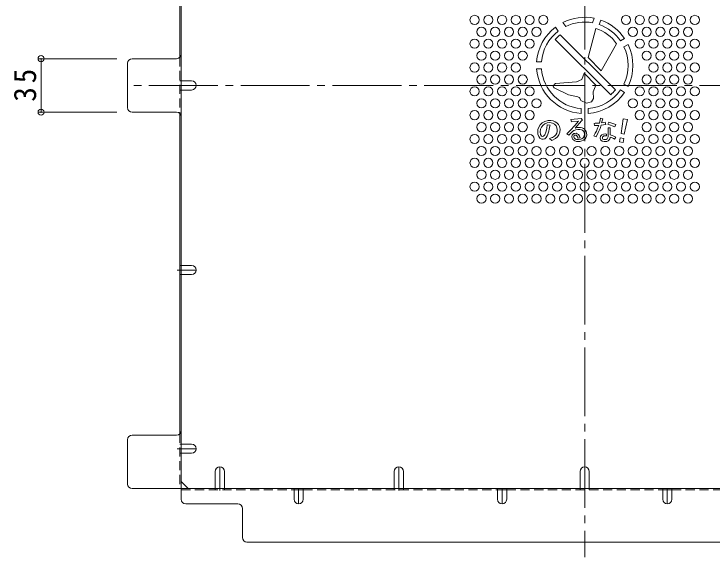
# Model space of a CAD drawing. Units: millimetres at full size, sheet at 1:5; details may follow other scales. Extents: x -898 to 946, y -664 to 570.
# Drawn here: x -749.7 to -293.4, y -111.9 to 243.5 of the extents above; entities that cross this region are included whole.
import ezdxf

# ---------------------------------------------------------------- set-up
doc = ezdxf.new("R2010")
doc.units = ezdxf.units.MM
doc.header["$LTSCALE"] = 5
doc.header["$PDMODE"] = 32
doc.header["$PDSIZE"] = 4
for name, pattern in [('CHAIN1', [8, 5, -1, 1, -1]), ('CHAIN2', [12, 9, -1, 1, -1]), ('DASHED1', [1.8, 1.2, -0.6])]:
    doc.linetypes.add(name, pattern=pattern)
for name, color, linetype, lineweight in [('0-4_その他', 7, 'Continuous', 9), ('0-6_ハッチ', 2, 'Continuous', 9), ('0-7', 2, 'Continuous', 9), ('0-8', 2, 'Continuous', 9), ('0-C', 3, 'Continuous', 9)]:
    doc.layers.add(name, color=color, linetype=linetype, lineweight=lineweight)
doc.styles.add('ＭＳ ゴシック', font='')
doc.styles.get('ＭＳ ゴシック').set_extended_font_data('MS Gothic')

msp = doc.modelspace()

# ---------------------------------------------------------------- linework, layer by layer
at = {"layer": '0-4_その他'}
for p, q in [((-733.53, 214.206), (-682.436, 214.206)), ((-732.03, 214.206), (-732.03, 179.205)), ((-733.53, 179.205), (-682.436, 179.205))]:
    msp.add_line(p, q, dxfattribs=at)
for p in [(-732.03, 214.206), (-732.03, 179.205)]:
    msp.add_point(p, dxfattribs=at)
at = {"layer": '0-6_ハッチ'}
for centre in [(-448.633, 239.574), (-439.633, 239.574), (-430.633, 239.574), (-421.633, 239.574), (-412.633, 239.574), (-403.633, 239.574), (-349.633, 239.574), (-340.633, 239.574), (-331.633, 239.574), (-322.633, 239.574), (-313.633, 239.574), (-304.633, 239.574), (-444.133, 231.779), (-435.133, 231.779), (-426.133, 231.779), (-417.133, 231.779), (-408.133, 231.779), (-345.133, 231.779), (-336.133, 231.779), (-327.133, 231.779), (-318.133, 231.779), (-309.133, 231.779), (-448.633, 223.985), (-439.633, 223.985), (-430.633, 223.985), (-421.633, 223.985), (-412.633, 223.985), (-340.633, 223.985), (-331.633, 223.985), (-322.633, 223.985), (-313.633, 223.985), (-304.633, 223.985), (-444.133, 216.191), (-435.133, 216.191), (-426.133, 216.191), (-417.133, 216.191), (-336.133, 216.191), (-327.133, 216.191), (-318.133, 216.191), (-309.133, 216.191), (-448.633, 208.397), (-439.633, 208.397), (-430.633, 208.397), (-421.633, 208.397), (-331.633, 208.397), (-322.633, 208.397), (-313.633, 208.397), (-304.633, 208.397), (-444.133, 200.602), (-435.133, 200.602), (-426.133, 200.602), (-417.133, 200.602), (-336.133, 200.602), (-327.133, 200.602), (-318.133, 200.602), (-309.133, 200.602), (-448.633, 192.808), (-439.633, 192.808), (-430.633, 192.808), (-421.633, 192.808), (-412.633, 192.808), (-340.633, 192.808), (-331.633, 192.808), (-322.633, 192.808), (-313.633, 192.808), (-304.633, 192.808), (-444.133, 185.014), (-435.133, 185.014), (-426.133, 185.014), (-417.133, 185.014), (-408.133, 185.014), (-345.133, 185.014), (-336.133, 185.014), (-327.133, 185.014), (-318.133, 185.014), (-309.133, 185.014), (-448.633, 177.22), (-439.633, 177.22), (-430.633, 177.22), (-421.633, 177.22), (-412.633, 177.22), (-340.633, 177.22), (-331.633, 177.22), (-322.633, 177.22), (-313.633, 177.22), (-304.633, 177.22), (-444.133, 169.426), (-435.133, 169.426), (-426.133, 169.426), (-417.133, 169.426), (-336.133, 169.426), (-327.133, 169.426), (-318.133, 169.426), (-309.133, 169.426), (-448.633, 161.631), (-439.633, 161.631), (-430.633, 161.631), (-421.633, 161.631), (-412.633, 161.631), (-340.633, 161.631), (-331.633, 161.631), (-322.633, 161.631), (-313.633, 161.631), (-304.633, 161.631), (-444.133, 153.837), (-435.133, 153.837), (-426.133, 153.837), (-417.133, 153.837), (-408.133, 153.837), (-399.133, 153.837), (-390.133, 153.837), (-381.133, 153.837), (-372.133, 153.837), (-363.133, 153.837), (-354.133, 153.837), (-345.133, 153.837), (-336.133, 153.837), (-327.133, 153.837), (-318.133, 153.837), (-309.133, 153.837), (-448.633, 146.043), (-439.633, 146.043), (-430.633, 146.043), (-421.633, 146.043), (-412.633, 146.043), (-403.633, 146.043), (-394.633, 146.043), (-385.633, 146.043), (-376.633, 146.043), (-367.633, 146.043), (-358.633, 146.043), (-349.633, 146.043), (-340.633, 146.043), (-331.633, 146.043), (-322.633, 146.043), (-313.633, 146.043), (-304.633, 146.043), (-444.133, 138.249), (-435.133, 138.249), (-426.133, 138.249), (-417.133, 138.249), (-408.133, 138.249), (-399.133, 138.249), (-390.133, 138.249), (-381.133, 138.249), (-372.133, 138.249), (-363.133, 138.249), (-354.133, 138.249), (-345.133, 138.249), (-336.133, 138.249), (-327.133, 138.249), (-318.133, 138.249), (-309.133, 138.249), (-448.633, 130.454), (-439.633, 130.454), (-430.633, 130.454), (-421.633, 130.454), (-412.633, 130.454), (-403.633, 130.454), (-394.633, 130.454), (-385.633, 130.454), (-376.633, 130.454), (-367.633, 130.454), (-358.633, 130.454), (-349.633, 130.454), (-340.633, 130.454), (-331.633, 130.454), (-322.633, 130.454), (-313.633, 130.454), (-304.633, 130.454), (-444.133, 122.66), (-435.133, 122.66), (-426.133, 122.66), (-417.133, 122.66), (-408.133, 122.66), (-399.133, 122.66), (-390.133, 122.66), (-381.133, 122.66), (-372.133, 122.66), (-363.133, 122.66), (-354.133, 122.66), (-345.133, 122.66), (-336.133, 122.66), (-327.133, 122.66), (-318.133, 122.66), (-309.133, 122.66)]:
    msp.add_circle(centre, 3, dxfattribs=at)
at = {"layer": '0-7', "linetype": 'CHAIN2'}
for p, q in [((-376.633, 505.302), (-376.633, -111.891)), ((-76.476, 196.705), (-676.358, 196.705))]:
    msp.add_line(p, q, dxfattribs=at)
at = {"layer": '0-7'}
for p, q in [((-640.433, 467.509), (-640.433, -74.098)), ((-641.233, 424.547), (-641.233, 215.166)), ((-675.436, 182.205), (-675.436, 211.206)), ((-643.433, 214.206), (-672.436, 214.206)), ((-643.433, 179.205), (-672.436, 179.205)), ((-641.233, -31.137), (-641.233, 178.244)), ((-675.436, -64.098), (-675.436, -35.097)), ((-643.433, -32.097), (-672.436, -32.097)), ((-635.821, -67.098), (-640.433, -62.486)), ((-672.436, -67.098), (-80.829, -67.098)), ((-566.633, -67.898), (-560.633, -67.898)), ((-433.633, -67.898), (-427.633, -67.898)), ((-325.633, -67.898), (-319.633, -67.898)), ((-603.432, -77.098), (-637.433, -77.098)), ((-600.432, -80.098), (-600.432, -99.098)), ((-597.432, -102.098), (-155.834, -102.098))]:
    msp.add_line(p, q, dxfattribs=at)
at = {"layer": '0-7', "linetype": 'DASHED1'}
for p, q in [((-641.233, 215.166), (-641.233, 178.244)), ((-640.433, 199.705), (-641.233, 199.705)), ((-640.433, 193.705), (-641.233, 193.705)), ((-640.433, 78.895), (-641.233, 78.895)), ((-640.433, 72.895), (-641.233, 72.895)), ((-641.233, -31.137), (-641.233, -67.103)), ((-640.433, -38.019), (-641.233, -38.019)), ((-640.433, -44.019), (-641.233, -44.019)), ((-640.433, -67.898), (-566.633, -67.898)), ((-618.133, -67.098), (-618.133, -67.898)), ((-612.133, -67.098), (-612.133, -67.898)), ((-560.633, -67.898), (-433.633, -67.898)), ((-501.133, -67.098), (-501.133, -67.898)), ((-495.133, -67.098), (-495.133, -67.898)), ((-427.633, -67.898), (-325.633, -67.898)), ((-379.633, -67.098), (-379.633, -67.898)), ((-373.633, -67.098), (-373.633, -67.898)), ((-319.633, -67.898), (-192.633, -67.898))]:
    msp.add_line(p, q, dxfattribs=at)
at = {"layer": '0-7'}
for centre, start, end in [((-643.433, 217.206), 270, 0), ((-672.436, 211.206), 90, 180), ((-672.436, 182.205), 180, 270), ((-643.433, 176.205), 0, 90), ((-643.433, -29.097), 270, 0), ((-672.436, -35.097), 90, 180), ((-672.436, -64.098), 180, 270), ((-637.433, -74.098), 180, 270), ((-603.432, -80.098), 0, 90), ((-597.432, -99.098), 180, 270)]:
    msp.add_arc(centre, 3, start, end, dxfattribs=at)
at = {"layer": '0-8', "linetype": 'CHAIN1'}
for p, q in [((-643.14, 196.705), (-630.633, 196.705)), ((-643.14, 75.895), (-630.633, 75.895)), ((-643.14, -41.019), (-630.633, -41.019)), ((-615.133, -68.298), (-615.133, -52.948)), ((-498.133, -68.298), (-498.133, -52.948)), ((-376.633, -67.098), (-376.633, -52.948)), ((-563.633, -67.098), (-563.633, -77.098)), ((-430.633, -67.098), (-430.633, -77.098)), ((-322.633, -67.098), (-322.633, -77.098))]:
    msp.add_line(p, q, dxfattribs=at)
at = {"layer": '0-8'}
for p, q in [((-633.633, 199.705), (-640.433, 199.705)), ((-633.633, 193.705), (-640.433, 193.705)), ((-633.633, 78.895), (-640.433, 78.895)), ((-633.633, 72.895), (-640.433, 72.895)), ((-633.633, -38.019), (-640.433, -38.019)), ((-633.633, -44.019), (-640.433, -44.019)), ((-618.133, -55.948), (-618.133, -67.098)), ((-612.133, -55.948), (-612.133, -67.098)), ((-501.133, -55.948), (-501.133, -67.098)), ((-495.133, -55.948), (-495.133, -67.098)), ((-379.633, -55.948), (-379.633, -67.098)), ((-373.633, -55.948), (-373.633, -67.098)), ((-566.633, -74.098), (-566.633, -67.098)), ((-560.633, -74.098), (-560.633, -67.098)), ((-433.633, -74.098), (-433.633, -67.098)), ((-427.633, -74.098), (-427.633, -67.098)), ((-325.633, -74.098), (-325.633, -67.098)), ((-319.633, -74.098), (-319.633, -67.098))]:
    msp.add_line(p, q, dxfattribs=at)
for centre, start, end in [((-633.633, 196.705), 270, 90), ((-633.633, 75.895), 270, 90), ((-633.633, -41.019), 270, 90), ((-615.133, -55.948), 0, 180), ((-498.133, -55.948), 0, 180), ((-376.633, -55.948), 0, 180), ((-563.633, -74.098), 180, 0), ((-430.633, -74.098), 180, 0), ((-322.633, -74.098), 180, 0)]:
    msp.add_arc(centre, 3, start, end, dxfattribs=at)
at = {"layer": '0-C'}
for p, q in [((-390.829, 237.914), (-389.001, 235.303)), ((-370.364, 240.664), (-371.455, 237.667)), ((-366.017, 239.451), (-367.094, 236.491)), ((-393.91, 232.271), (-395.718, 234.854)), ((-369.398, 233.933), (-374.343, 215.042)), ((-392.654, 229.825), (-356.602, 193.772)), ((-395.85, 226.783), (-359.644, 190.577)), ((-355.797, 223.968), (-365.784, 206.158)), ((-353.284, 225.873), (-350.548, 227.452)), ((-351.034, 221.976), (-348.298, 223.555)), ((-374.343, 215.042), (-365.784, 206.158)), ((-408.052, 212.044), (-404.893, 212.044)), ((-408.052, 207.544), (-404.893, 207.544)), ((-378.578, 200.617), (-377.003, 204.63)), ((-377.003, 204.63), (-369.27, 196.927)), ((-381.985, 198.965), (-378.578, 200.617)), ((-371.002, 192.512), (-369.27, 196.927)), ((-348.298, 196.033), (-351.034, 197.612)), ((-397.181, 196.106), (-396.683, 195.053)), ((-387.169, 190.616), (-396.683, 195.053)), ((-370.773, 188.159), (-371.002, 192.512)), ((-350.548, 192.135), (-353.284, 193.715)), ((-381.093, 189.233), (-387.169, 190.616)), ((-379.658, 187.967), (-379.387, 187.221)), ((-379.061, 186.866), (-379.387, 187.221)), ((-375.494, 185.203), (-379.061, 186.866)), ((-378.883, 181.533), (-378.883, 178.374)), ((-374.383, 181.533), (-374.383, 178.374)), ((-400.44, 173.75), (-402.626, 173.181)), ((-398.664, 173.727), (-400.44, 173.75)), ((-397.275, 173.454), (-398.664, 173.727)), ((-396.022, 172.953), (-397.275, 173.454)), ((-350.767, 164.845), (-348.627, 174.351)), ((-406.679, 169.446), (-407.203, 167.761)), ((-405.654, 170.972), (-406.679, 169.446)), ((-404.356, 172.133), (-405.654, 170.972)), ((-405.516, 167.986), (-404.781, 169.456)), ((-404.781, 169.456), (-403.8, 170.651)), ((-402.626, 173.181), (-404.356, 172.133)), ((-403.8, 170.651), (-402.636, 171.509)), ((-402.636, 171.509), (-401.135, 172.152)), ((-401.367, 168.79), (-401.067, 170.888)), ((-401.135, 172.152), (-399.511, 172.336)), ((-399.757, 168.148), (-399.62, 169.105)), ((-399.62, 169.105), (-399.369, 170.175)), ((-399.511, 172.336), (-397.611, 171.999)), ((-397.611, 171.999), (-396.294, 171.325)), ((-396.294, 171.325), (-395.283, 170.161)), ((-394.884, 172.156), (-396.022, 172.953)), ((-395.283, 170.161), (-394.793, 169.058)), ((-393.843, 171.049), (-394.884, 172.156)), ((-394.793, 169.058), (-394.547, 167.894)), ((-393.077, 169.732), (-393.843, 171.049)), ((-392.709, 168.139), (-393.077, 169.732)), ((-364.349, 172.398), (-365.575, 172.169)), ((-361.344, 168.878), (-361.344, 164.733)), ((-407.203, 167.761), (-407.339, 166.418)), ((-407.339, 166.418), (-407.18, 164.756)), ((-407.18, 164.756), (-406.542, 163.207)), ((-405.792, 166.27), (-405.516, 167.986)), ((-405.485, 164.536), (-405.792, 166.27)), ((-404.797, 163.561), (-405.485, 164.536)), ((-401.936, 166.222), (-402.757, 164.292)), ((-401.405, 168.579), (-401.936, 166.222)), ((-401.1, 163.754), (-400.713, 164.892)), ((-400.713, 164.892), (-400.144, 166.737)), ((-400.144, 166.737), (-399.757, 168.148)), ((-395.467, 164.432), (-396.416, 163.543)), ((-394.946, 165.381), (-395.467, 164.432)), ((-394.609, 166.454), (-394.946, 165.381)), ((-394.547, 167.894), (-394.609, 166.454)), ((-394.333, 163.053), (-393.444, 164.34)), ((-393.444, 164.34), (-392.832, 166.147)), ((-392.832, 166.147), (-392.709, 168.139)), ((-364.349, 164.811), (-365.411, 164.387)), ((-362.897, 164.934), (-364.349, 164.811)), ((-362.35, 164.863), (-362.897, 164.934)), ((-362.35, 164.863), (-362.374, 163.636)), ((-361.344, 164.733), (-361.37, 163.432)), ((-352.693, 165.185), (-350.767, 164.845)), ((-406.542, 163.207), (-405.927, 162.251)), ((-405.927, 162.251), (-404.63, 161.477)), ((-404.309, 163.272), (-404.797, 163.561)), ((-404.63, 161.477), (-403.719, 161.454)), ((-403.666, 163.405), (-404.309, 163.272)), ((-403.719, 161.454), (-402.785, 161.795)), ((-402.757, 164.292), (-403.666, 163.405)), ((-402.785, 161.795), (-401.829, 162.592)), ((-401.829, 162.592), (-401.1, 163.754)), ((-398.653, 162.348), (-399.541, 162.042)), ((-399.541, 162.042), (-398.132, 160.571)), ((-397.734, 162.716), (-398.653, 162.348)), ((-398.132, 160.571), (-395.62, 161.889)), ((-396.416, 163.543), (-397.734, 162.716)), ((-395.62, 161.889), (-394.333, 163.053)), ((-381.04, 162.463), (-381, 162.237)), ((-379.671, 162.437), (-381, 162.237)), ((-379.671, 162.437), (-379.99, 163.434)), ((-362.374, 163.636), (-363.315, 163.71))]:
    msp.add_line(p, q, dxfattribs=at)
for points in [[(-381.985, 198.965), (-395.716, 198.01), (-396.683, 197.237), (-397.181, 196.106)], [(-375.494, 185.203), (-372.077, 185.984), (-370.773, 188.159)], [(-385.728, 174.458), (-385.265, 172.89), (-380.738, 173.368), (-383.034, 170.589), (-385.942, 167.456), (-388.212, 165.133), (-387.057, 164.124), (-384.694, 166.54), (-383.778, 167.217), (-382.45, 167.748), (-381.03, 167.92), (-379.822, 167.907), (-378.76, 167.695), (-377.977, 167.323), (-377.379, 166.673), (-376.96, 165.833), (-376.797, 164.764), (-376.878, 163.786), (-377.177, 162.989), (-377.656, 162.393), (-378.417, 161.826), (-379.199, 161.553), (-380.624, 161.338), (-381.684, 161.333), (-382.079, 161.379), (-382.734, 161.593), (-383.141, 161.875), (-383.593, 162.418), (-383.785, 162.892), (-383.785, 163.411), (-383.57, 163.874), (-383.209, 164.123), (-382.723, 164.202), (-382.17, 164.123), (-381.707, 163.784), (-381.3, 163.163), (-381.04, 162.463)], [(-379.99, 163.434), (-380.724, 164.552), (-381.469, 165.06), (-382.249, 165.376), (-383.118, 165.354), (-383.773, 165.207), (-384.451, 164.676), (-384.869, 164.157), (-385.072, 163.344), (-384.925, 162.259), (-384.394, 161.356), (-383.773, 160.791), (-383.017, 160.385), (-381.932, 160.091), (-380.792, 160.012), (-379.821, 160.035), (-378.454, 160.351), (-377.325, 160.916), (-376.365, 161.695), (-375.88, 162.372), (-375.496, 163.321), (-375.326, 164.405), (-375.36, 165.376), (-375.603, 166.459), (-376.039, 167.288), (-376.75, 168.127), (-377.452, 168.573), (-378.386, 168.945), (-379.332, 169.136), (-380.309, 169.179), (-381.01, 169.168), (-381.648, 169.083), (-382.784, 168.845), (-378.713, 173.451), (-378.063, 173.955), (-379.02, 175.01), (-385.728, 174.458)], [(-365.575, 172.169), (-364.823, 174.899), (-366.196, 175.357), (-367.014, 172.038), (-368.289, 171.973), (-369.809, 171.924), (-370.459, 171.884)], [(-348.627, 174.351), (-351.394, 174.839), (-352.693, 165.185)], [(-399.369, 170.175), (-399.311, 170.631), (-401.067, 170.888)], [(-370.459, 171.884), (-370.216, 170.446), (-367.474, 170.535), (-368.204, 168.633), (-369, 166.864), (-369.685, 165.426), (-370.592, 163.723), (-369.221, 163.038), (-367.739, 165.979), (-366.611, 168.589), (-365.926, 170.645), (-364.431, 170.878), (-362.813, 171.205), (-363.172, 172.708), (-364.349, 172.398)], [(-365.411, 164.387), (-366.198, 163.548), (-366.471, 162.144), (-366.081, 160.936), (-365.106, 160.195), (-363.82, 159.922), (-362.797, 159.93), (-362.067, 160.043), (-361.273, 160.421), (-360.618, 161.026), (-360.227, 161.769), (-360.051, 162.387), (-359.963, 162.865), (-359.055, 162.538), (-357.758, 161.895), (-357.216, 161.542), (-356.347, 162.891), (-357.682, 163.521), (-358.665, 163.924), (-359.95, 164.377), (-359.995, 168.969), (-361.344, 168.878)], [(-363.315, 163.71), (-364.076, 163.625), (-364.656, 163.347), (-364.91, 163.106), (-365.041, 162.826), (-365.08, 162.311), (-364.964, 161.922), (-364.682, 161.612), (-364.177, 161.379), (-363.779, 161.32), (-363.099, 161.281), (-362.536, 161.379), (-362.001, 161.65), (-361.642, 162.107), (-361.458, 162.583), (-361.36, 163.107), (-361.37, 163.432)]]:
    msp.add_lwpolyline(points, dxfattribs=at)
for points in [[(-360.869, 172.697), (-361.414, 171.273), (-356.861, 169.532), (-356.263, 171.044)], [(-353.934, 159.766), (-351.445, 159.327), (-350.992, 161.894), (-353.481, 162.333)]]:
    msp.add_lwpolyline(points, close=True, dxfattribs=at)
for centre, radius, start, end in [((-376.633, 209.794), 31.5, 78.52075, 116.78679), ((-376.633, 209.794), 28.35, 79.47578, 115.8668), ((-376.633, 209.794), 31.5, 34.09604, 70.30427), ((-376.633, 209.794), 31.5, 127.29244, 175.90396), ((-376.633, 209.794), 25.2, 34.22699, 73.31452), ((-376.633, 209.794), 28.35, 34.55207, 70.33808), ((-376.633, 209.794), 28.35, 127.54732, 175.44793), ((-376.633, 209.794), 25.65, 128.65434, 138.52038), ((-376.633, 209.794), 28.35, 334.55207, 25.44793), ((-376.633, 209.794), 31.5, 334.09604, 25.90396), ((-376.633, 209.794), 31.5, 184.09604, 265.90396), ((-376.633, 209.794), 28.35, 184.55207, 265.44793), ((-376.633, 209.794), 28.35, 274.55207, 325.44793), ((-376.633, 209.794), 31.5, 274.09604, 325.90396), ((-376.633, 209.794), 25.65, 311.47962, 321.34566), ((-381.537, 187.283), 2, 20, 77.17135), ((-404.039, 169.172), 2.7, 347.30733, 351.8699)]:
    msp.add_arc(centre, radius, start, end, dxfattribs=at)

# ---------------------------------------------------------------- texts
at = {"layer": '0-4_その他', "color": 2, "insert": (-735.03, 186.08), "char_height": 14.66, "attachment_point": 7, "rotation": 90, "style": 'ＭＳ ゴシック'}
msp.add_mtext('\\T1.27;\\W0.95;35', dxfattribs=at)

doc.saveas('drawing.dxf')
